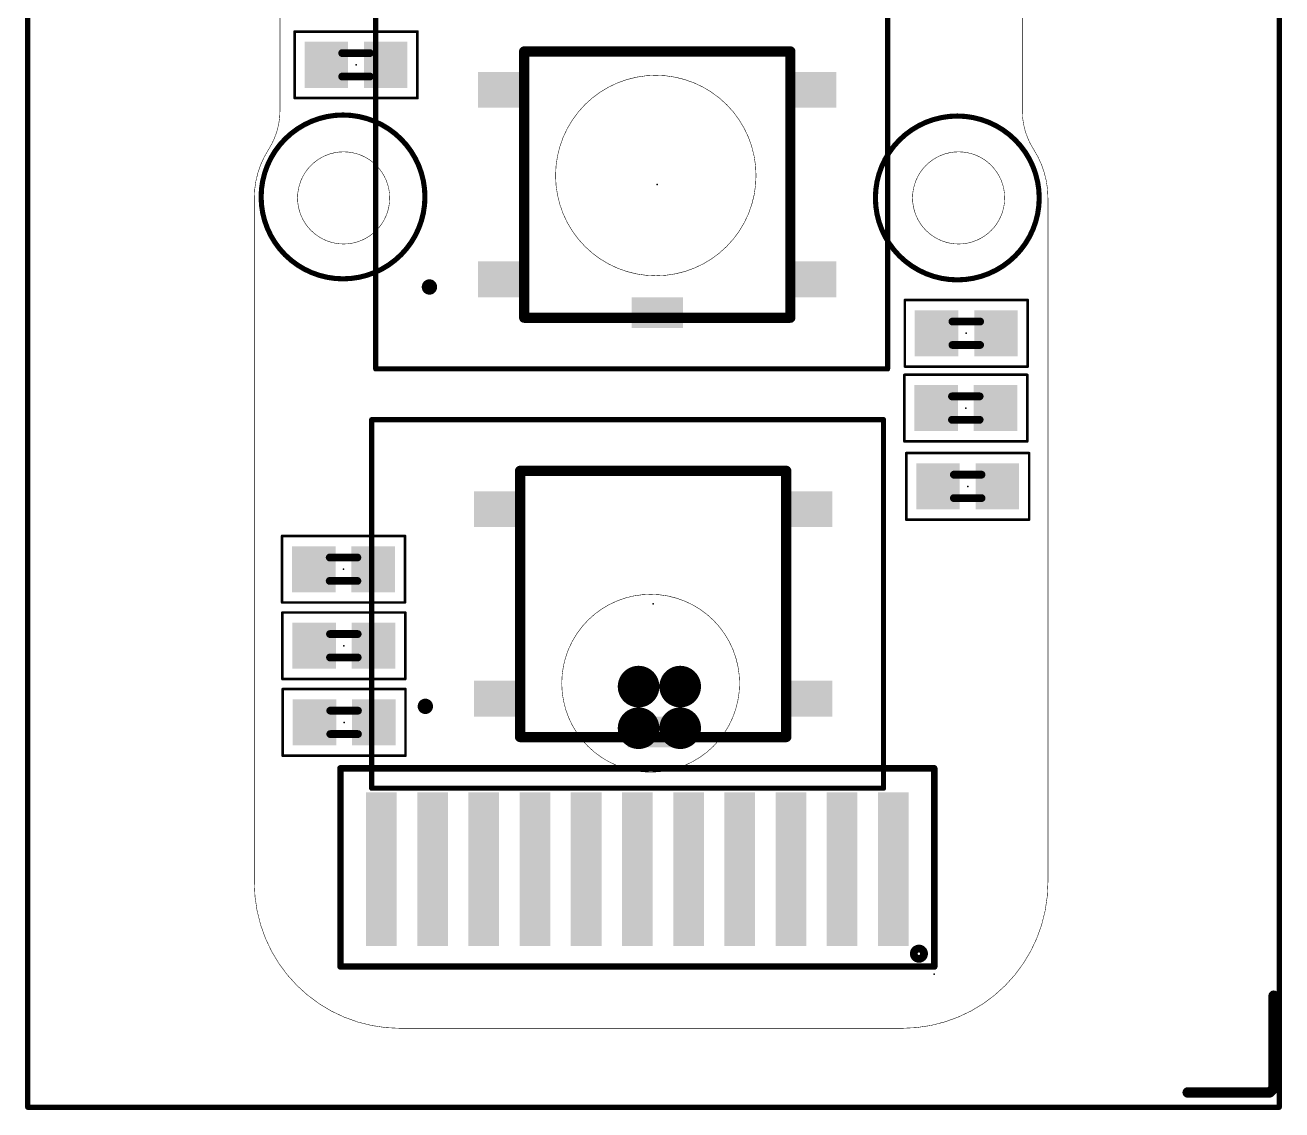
# Model space of a CAD drawing. Extents: x -0.1 to 58.1, y -0.7 to 55.2.
# Drawn here: x -0.08 to 24.47, y -0.72 to 20.46 of the extents above; entities that cross this region are included whole.
import ezdxf

# ---------------------------------------------------------------- set-up
doc = ezdxf.new("R2010")
doc.units = 0
for name, color, linetype in [('16', 132, 'CONTINUOUS'), ('17', 110, 'CONTINUOUS'), ('20', 53, 'CONTINUOUS'), ('22', 6, 'CONTINUOUS'), ('24', 6, 'CONTINUOUS'), ('40', 132, 'CONTINUOUS'), ('52', 253, 'CONTINUOUS')]:
    doc.layers.add(name, color=color, linetype=linetype)

# ---------------------------------------------------------------- blocks, each defined once
blk = doc.blocks.new('RECT')
blk.add_solid([(-0.5, -0.5), (0.5, -0.5), (-0.5, 0.5), (0.5, 0.5)])
blk = doc.blocks.new('ROUNDP')
at = {"const_width": 0.5}
blk.add_lwpolyline([(0, -0.25, 1), (0, 0.25, 1), (0, -0.25)], format="xyb", dxfattribs=at)

msp = doc.modelspace()

# ---------------------------------------------------------------- linework, layer by layer
at = {"layer": '16', "const_width": 0.1}
for points in [[(-0.03, -0.67), (-0.03, 33.71)], [(24.42, 33.56), (24.42, -0.67)], [(24.42, -0.67), (-0.03, -0.67)]]:
    msp.add_lwpolyline(points, dxfattribs=at)
at = {"layer": '16', "const_width": 0.05}
for points in [[(-0.03, -0.645, 1), (-0.03, -0.695)], [(-0.055, -0.67, 1), (-0.005, -0.67)], [(24.395, -0.67, 1), (24.445, -0.67)], [(24.42, -0.695, 1), (24.42, -0.645)]]:
    msp.add_lwpolyline(points, format="xyb", dxfattribs=at)
at = {"layer": '20', "const_width": 0.01}
for points in [[(4.8984, 33.8076), (4.8984, 18.7985)], [(19.3984, 18.7985), (19.3984, 33.8076)], [(4.3968, 17.0908), (4.3968, 3.7224)], [(19.9, 3.7224), (19.9, 17.0908)], [(7.2468, 0.8724), (17.05, 0.8724)]]:
    msp.add_lwpolyline(points, dxfattribs=at)
at = {"layer": '20'}
for points, const_width in [([(4.674, 18.0343, 0.1438), (4.8984, 18.7985)], 0.01), ([(4.9009, 18.7985, 1), (4.8959, 18.7985)], 0.005), ([(4.8959, 18.7985, 1), (4.9009, 18.7985)], 0.005), ([(19.3984, 18.7985, 0.1438), (19.6229, 18.0343)], 0.01), ([(19.4009, 18.7985, 1), (19.3959, 18.7985)], 0.005), ([(19.3959, 18.7985, 1), (19.4009, 18.7985)], 0.005), ([(4.674, 18.0343, 0.1438), (4.3968, 17.0908)], 0.01), ([(4.6719, 18.0357, 1), (4.6761, 18.0329)], 0.005), ([(4.6761, 18.0329, 1), (4.6719, 18.0357)], 0.005), ([(6.1416, 16.1908, 1), (6.1416, 17.9908, 1), (6.1416, 16.1908)], 0.01), ([(18.1553, 16.1908, 1), (18.1553, 17.9908, 1), (18.1553, 16.1908)], 0.01), ([(19.9, 17.0908, 0.1438), (19.6229, 18.0343)], 0.01), ([(19.625, 18.0357, 1), (19.6208, 18.0329)], 0.005), ([(19.6208, 18.0329, 1), (19.625, 18.0357)], 0.005), ([(4.3993, 17.0908, 1), (4.3943, 17.0908)], 0.005), ([(4.3943, 17.0908, 1), (4.3993, 17.0908)], 0.005), ([(19.9025, 17.0908, 1), (19.8975, 17.0908)], 0.005), ([(19.8975, 17.0908, 1), (19.9025, 17.0908)], 0.005), ([(4.3968, 3.7224, 0.4142), (7.2468, 0.8724)], 0.01), ([(4.3993, 3.7224, 1), (4.3943, 3.7224)], 0.005), ([(4.3943, 3.7224, 1), (4.3993, 3.7224)], 0.005), ([(17.05, 0.8724, 0.4142), (19.9, 3.7224)], 0.01), ([(19.9025, 3.7224, 1), (19.8975, 3.7224)], 0.005), ([(19.8975, 3.7224, 1), (19.9025, 3.7224)], 0.005), ([(7.2468, 0.8749, 1), (7.2468, 0.8699)], 0.005), ([(7.2468, 0.8699, 1), (7.2468, 0.8749)], 0.005), ([(17.05, 0.8749, 1), (17.05, 0.8699)], 0.005), ([(17.05, 0.8699, 1), (17.05, 0.8749)], 0.005)]:
    msp.add_lwpolyline(points, format="xyb", dxfattribs=dict(at, const_width=const_width))
at = {"layer": '22'}
for points, const_width in [([(9.6684, 19.9508), (14.8684, 19.9508)], 0.1), ([(14.8684, 19.9508), (9.6684, 19.9508)], 0.1), ([(9.6684, 16.3508), (9.6684, 18.3508)], 0.1), ([(9.6684, 18.3508), (9.6684, 16.3508)], 0.1), ([(14.8684, 16.3508), (14.8684, 18.3508)], 0.1), ([(14.8684, 18.3508), (14.8684, 16.3508)], 0.1), ([(7.7684, 15.3508), (7.8684, 15.3508)], 0.2), ([(9.7684, 14.7508), (14.7684, 14.7508)], 0.1), ([(14.7684, 14.7508), (9.7684, 14.7508)], 0.1), ([(9.5884, 11.7608), (14.7884, 11.7608)], 0.1), ([(14.7884, 11.7608), (9.5884, 11.7608)], 0.1), ([(9.5884, 8.1608), (9.5884, 10.1608)], 0.1), ([(9.5884, 10.1608), (9.5884, 8.1608)], 0.1), ([(14.7884, 8.1608), (14.7884, 10.1608)], 0.1), ([(14.7884, 10.1608), (14.7884, 8.1608)], 0.1), ([(7.6884, 7.1608), (7.7884, 7.1608)], 0.2), ([(9.6884, 6.5608), (14.6884, 6.5608)], 0.1), ([(14.6884, 6.5608), (9.6884, 6.5608)], 0.1), ([(17.68, 5.95), (6.08, 5.95)], 0.127), ([(6.08, 5.95), (6.08, 2.08)], 0.127), ([(17.68, 2.08), (17.68, 5.95)], 0.127), ([(6.08, 2.08), (17.68, 2.08)], 0.127)]:
    msp.add_lwpolyline(points, dxfattribs=dict(at, const_width=const_width))
for points, const_width in [([(9.6684, 19.9758, 1), (9.6684, 19.9258)], 0.05), ([(9.6684, 19.9758, 1), (9.6684, 19.9258)], 0.05), ([(14.8684, 19.9258, 1), (14.8684, 19.9758)], 0.05), ([(14.8684, 19.9258, 1), (14.8684, 19.9758)], 0.05), ([(12.24, 15.5697, 1), (12.24, 19.4855, 1), (12.24, 15.5697)], 0.01), ([(9.6934, 18.3508, 1), (9.6434, 18.3508)], 0.05), ([(9.6934, 18.3508, 1), (9.6434, 18.3508)], 0.05), ([(14.8934, 18.3508, 1), (14.8434, 18.3508)], 0.05), ([(14.8934, 18.3508, 1), (14.8434, 18.3508)], 0.05), ([(9.6434, 16.3508, 1), (9.6934, 16.3508)], 0.05), ([(9.6434, 16.3508, 1), (9.6934, 16.3508)], 0.05), ([(14.8434, 16.3508, 1), (14.8934, 16.3508)], 0.05), ([(14.8434, 16.3508, 1), (14.8934, 16.3508)], 0.05), ([(7.8684, 15.3508, 1), (7.7684, 15.3508)], 0.2), ([(7.7684, 15.3508, 1), (7.8684, 15.3508)], 0.2), ([(7.8184, 15.3508, 1), (7.7184, 15.3508)], 0.1), ([(7.7684, 15.4008, 1), (7.7684, 15.3008)], 0.1), ([(7.7184, 15.3508, 1), (7.8184, 15.3508)], 0.1), ([(7.9184, 15.3508, 1), (7.8184, 15.3508)], 0.1), ([(7.8184, 15.3508, 1), (7.9184, 15.3508)], 0.1), ([(7.8684, 15.3008, 1), (7.8684, 15.4008)], 0.1), ([(9.7684, 14.7758, 1), (9.7684, 14.7258)], 0.05), ([(9.7684, 14.7758, 1), (9.7684, 14.7258)], 0.05), ([(14.7684, 14.7258, 1), (14.7684, 14.7758)], 0.05), ([(14.7684, 14.7258, 1), (14.7684, 14.7758)], 0.05), ([(9.5884, 11.7858, 1), (9.5884, 11.7358)], 0.05), ([(9.5884, 11.7858, 1), (9.5884, 11.7358)], 0.05), ([(14.7884, 11.7358, 1), (14.7884, 11.7858)], 0.05), ([(14.7884, 11.7358, 1), (14.7884, 11.7858)], 0.05), ([(9.6134, 10.1608, 1), (9.5634, 10.1608)], 0.05), ([(9.6134, 10.1608, 1), (9.5634, 10.1608)], 0.05), ([(14.8134, 10.1608, 1), (14.7634, 10.1608)], 0.05), ([(14.8134, 10.1608, 1), (14.7634, 10.1608)], 0.05), ([(12.1395, 5.875, 1), (12.1395, 9.3487, 1), (12.1395, 5.875)], 0.01), ([(9.5634, 8.1608, 1), (9.6134, 8.1608)], 0.05), ([(9.5634, 8.1608, 1), (9.6134, 8.1608)], 0.05), ([(14.7634, 8.1608, 1), (14.8134, 8.1608)], 0.05), ([(14.7634, 8.1608, 1), (14.8134, 8.1608)], 0.05), ([(7.7884, 7.1608, 1), (7.6884, 7.1608)], 0.2), ([(7.6884, 7.1608, 1), (7.7884, 7.1608)], 0.2), ([(7.7384, 7.1608, 1), (7.6384, 7.1608)], 0.1), ([(7.6884, 7.2108, 1), (7.6884, 7.1108)], 0.1), ([(7.6384, 7.1608, 1), (7.7384, 7.1608)], 0.1), ([(7.8384, 7.1608, 1), (7.7384, 7.1608)], 0.1), ([(7.7384, 7.1608, 1), (7.8384, 7.1608)], 0.1), ([(7.7884, 7.1108, 1), (7.7884, 7.2108)], 0.1), ([(9.6884, 6.5858, 1), (9.6884, 6.5358)], 0.05), ([(9.6884, 6.5858, 1), (9.6884, 6.5358)], 0.05), ([(14.6884, 6.5358, 1), (14.6884, 6.5858)], 0.05), ([(14.6884, 6.5358, 1), (14.6884, 6.5858)], 0.05), ([(6.08, 5.9817, 1), (6.08, 5.9183)], 0.0635), ([(6.1117, 5.95, 1), (6.0483, 5.95)], 0.0635), ([(17.7117, 5.95, 1), (17.6483, 5.95)], 0.0635), ([(17.68, 5.9183, 1), (17.68, 5.9817)], 0.0635), ([(17.38, 2.23, 1), (17.38, 2.43, 1), (17.38, 2.23)], 0.1524), ([(6.08, 2.1118, 1), (6.08, 2.0482)], 0.0635), ([(6.0483, 2.08, 1), (6.1117, 2.08)], 0.0635), ([(17.6483, 2.08, 1), (17.7117, 2.08)], 0.0635), ([(17.68, 2.0482, 1), (17.68, 2.1118)], 0.0635)]:
    msp.add_lwpolyline(points, format="xyb", dxfattribs=dict(at, const_width=const_width))
at = {"layer": '24'}
for p in [(6.384, 19.69), (12.2684, 17.3508), (18.305, 14.447), (18.296, 12.986), (18.333, 11.457), (6.14, 9.839), (12.1884, 9.1608), (6.146, 8.344), (6.151, 6.848), (17.68, 1.93)]:
    msp.add_point(p, dxfattribs=at)
at = {"layer": '40', "const_width": 0.0508}
for points in [[(7.584, 20.34), (5.184, 20.34)], [(5.184, 20.34), (5.184, 19.04)], [(7.584, 19.04), (7.584, 20.34)], [(5.184, 19.04), (7.584, 19.04)], [(19.505, 15.097), (17.105, 15.097)], [(17.105, 15.097), (17.105, 13.797)], [(19.505, 13.797), (19.505, 15.097)], [(17.105, 13.797), (19.505, 13.797)], [(19.496, 13.636), (17.096, 13.636)], [(17.096, 13.636), (17.096, 12.336)], [(19.496, 12.336), (19.496, 13.636)], [(17.096, 12.336), (19.496, 12.336)], [(19.533, 12.107), (17.133, 12.107)], [(17.133, 12.107), (17.133, 10.807)], [(19.533, 10.807), (19.533, 12.107)], [(17.133, 10.807), (19.533, 10.807)], [(7.34, 10.489), (4.94, 10.489)], [(4.94, 10.489), (4.94, 9.189)], [(7.34, 9.189), (7.34, 10.489)], [(4.94, 9.189), (7.34, 9.189)], [(7.346, 8.994), (4.946, 8.994)], [(4.946, 8.994), (4.946, 7.694)], [(7.346, 7.694), (7.346, 8.994)], [(4.946, 7.694), (7.346, 7.694)], [(7.351, 7.498), (4.951, 7.498)], [(4.951, 7.498), (4.951, 6.198)], [(7.351, 6.198), (7.351, 7.498)], [(4.951, 6.198), (7.351, 6.198)]]:
    msp.add_lwpolyline(points, dxfattribs=at)
at = {"layer": '40', "const_width": 0.0254}
for points in [[(5.184, 20.3527, 1), (5.184, 20.3273)], [(5.1967, 20.34, 1), (5.1713, 20.34)], [(7.5967, 20.34, 1), (7.5713, 20.34)], [(7.584, 20.3273, 1), (7.584, 20.3527)], [(5.184, 19.0527, 1), (5.184, 19.0273)], [(5.1713, 19.04, 1), (5.1967, 19.04)], [(7.5713, 19.04, 1), (7.5967, 19.04)], [(7.584, 19.0273, 1), (7.584, 19.0527)], [(17.105, 15.1097, 1), (17.105, 15.0843)], [(17.1177, 15.097, 1), (17.0923, 15.097)], [(19.5177, 15.097, 1), (19.4923, 15.097)], [(19.505, 15.0843, 1), (19.505, 15.1097)], [(17.105, 13.8097, 1), (17.105, 13.7843)], [(17.0923, 13.797, 1), (17.1177, 13.797)], [(19.4923, 13.797, 1), (19.5177, 13.797)], [(19.505, 13.7843, 1), (19.505, 13.8097)], [(17.096, 13.6487, 1), (17.096, 13.6233)], [(17.1087, 13.636, 1), (17.0833, 13.636)], [(19.5087, 13.636, 1), (19.4833, 13.636)], [(19.496, 13.6233, 1), (19.496, 13.6487)], [(17.096, 12.3487, 1), (17.096, 12.3233)], [(17.0833, 12.336, 1), (17.1087, 12.336)], [(19.4833, 12.336, 1), (19.5087, 12.336)], [(19.496, 12.3233, 1), (19.496, 12.3487)], [(17.133, 12.1197, 1), (17.133, 12.0943)], [(17.1457, 12.107, 1), (17.1203, 12.107)], [(19.5457, 12.107, 1), (19.5203, 12.107)], [(19.533, 12.0943, 1), (19.533, 12.1197)], [(17.133, 10.8197, 1), (17.133, 10.7943)], [(17.1203, 10.807, 1), (17.1457, 10.807)], [(19.5203, 10.807, 1), (19.5457, 10.807)], [(19.533, 10.7943, 1), (19.533, 10.8197)], [(4.94, 10.5017, 1), (4.94, 10.4763)], [(4.9527, 10.489, 1), (4.9273, 10.489)], [(7.3527, 10.489, 1), (7.3273, 10.489)], [(7.34, 10.4763, 1), (7.34, 10.5017)], [(4.94, 9.2017, 1), (4.94, 9.1763)], [(4.9273, 9.189, 1), (4.9527, 9.189)], [(7.3273, 9.189, 1), (7.3527, 9.189)], [(7.34, 9.1763, 1), (7.34, 9.2017)], [(4.946, 9.0067, 1), (4.946, 8.9813)], [(4.9587, 8.994, 1), (4.9333, 8.994)], [(7.3587, 8.994, 1), (7.3333, 8.994)], [(7.346, 8.9813, 1), (7.346, 9.0067)], [(4.946, 7.7067, 1), (4.946, 7.6813)], [(4.9333, 7.694, 1), (4.9587, 7.694)], [(7.3333, 7.694, 1), (7.3587, 7.694)], [(7.346, 7.6813, 1), (7.346, 7.7067)], [(4.951, 7.5107, 1), (4.951, 7.4853)], [(4.9637, 7.498, 1), (4.9383, 7.498)], [(7.3637, 7.498, 1), (7.3383, 7.498)], [(7.351, 7.4853, 1), (7.351, 7.5107)], [(4.951, 6.2107, 1), (4.951, 6.1853)], [(4.9383, 6.198, 1), (4.9637, 6.198)], [(7.3383, 6.198, 1), (7.3637, 6.198)], [(7.351, 6.1853, 1), (7.351, 6.2107)]]:
    msp.add_lwpolyline(points, format="xyb", dxfattribs=at)
at = {"layer": '52'}
for points, const_width in [([(6.7684, 20.9508), (6.7684, 13.7508)], 0.1), ([(16.7684, 13.7508), (16.7684, 20.9508)], 0.1), ([(6.6544, 19.9186), (6.1136, 19.9186)], 0.1524), ([(9.6684, 19.9508), (14.8684, 19.9508)], 0.2), ([(9.6684, 14.7508), (9.6684, 19.9508)], 0.2), ([(14.8684, 19.9508), (14.8684, 14.7508)], 0.2), ([(6.1136, 19.4614), (6.6544, 19.4614)], 0.1524), ([(14.8684, 14.7508), (9.6684, 14.7508)], 0.2), ([(18.5754, 14.6756), (18.0346, 14.6756)], 0.1524), ([(18.0346, 14.2184), (18.5754, 14.2184)], 0.1524), ([(6.7684, 13.7508), (16.7684, 13.7508)], 0.1), ([(18.5664, 13.2146), (18.0256, 13.2146)], 0.1524), ([(16.6884, 12.7608), (6.6884, 12.7608)], 0.1), ([(6.6884, 12.7608), (6.6884, 5.5608)], 0.1), ([(16.6884, 5.5608), (16.6884, 12.7608)], 0.1), ([(18.0256, 12.7574), (18.5664, 12.7574)], 0.1524), ([(9.5884, 11.7608), (14.7884, 11.7608)], 0.2), ([(9.5884, 6.5608), (9.5884, 11.7608)], 0.2), ([(14.7884, 11.7608), (14.7884, 6.5608)], 0.2), ([(18.6034, 11.6856), (18.0626, 11.6856)], 0.1524), ([(18.0626, 11.2284), (18.6034, 11.2284)], 0.1524), ([(6.4104, 10.0676), (5.8696, 10.0676)], 0.1524), ([(5.8696, 9.6104), (6.4104, 9.6104)], 0.1524), ([(6.4164, 8.5726), (5.8756, 8.5726)], 0.1524), ([(5.8756, 8.1154), (6.4164, 8.1154)], 0.1524), ([(6.4214, 7.0766), (5.8806, 7.0766)], 0.1524), ([(5.8806, 6.6194), (6.4214, 6.6194)], 0.1524), ([(14.7884, 6.5608), (9.5884, 6.5608)], 0.2), ([(6.6884, 5.5608), (16.6884, 5.5608)], 0.1), ([(24.31, -0.3), (24.31, 1.51)], 0.2032), ([(24.23, -0.38), (24.31, -0.3)], 0.2032), ([(22.63, -0.38), (24.23, -0.38)], 0.2032)]:
    msp.add_lwpolyline(points, dxfattribs=dict(at, const_width=const_width))
for points, const_width in [([(6.1136, 19.9567, 1), (6.1136, 19.8805)], 0.0762), ([(6.6544, 19.8805, 1), (6.6544, 19.9567)], 0.0762), ([(9.6684, 20.0008, 1), (9.6684, 19.9008)], 0.1), ([(9.7184, 19.9508, 1), (9.6184, 19.9508)], 0.1), ([(14.9184, 19.9508, 1), (14.8184, 19.9508)], 0.1), ([(14.8684, 19.9008, 1), (14.8684, 20.0008)], 0.1), ([(6.1136, 19.4995, 1), (6.1136, 19.4233)], 0.0762), ([(6.6544, 19.4233, 1), (6.6544, 19.4995)], 0.0762), ([(6.13, 15.51, 1), (6.13, 18.71, 1), (6.13, 15.51)], 0.1), ([(18.13, 15.49, 1), (18.13, 18.69, 1), (18.13, 15.49)], 0.1), ([(9.6684, 14.8008, 1), (9.6684, 14.7008)], 0.1), ([(9.6184, 14.7508, 1), (9.7184, 14.7508)], 0.1), ([(14.8184, 14.7508, 1), (14.9184, 14.7508)], 0.1), ([(14.8684, 14.7008, 1), (14.8684, 14.8008)], 0.1), ([(18.0346, 14.7137, 1), (18.0346, 14.6375)], 0.0762), ([(18.5754, 14.6375, 1), (18.5754, 14.7137)], 0.0762), ([(18.0346, 14.2565, 1), (18.0346, 14.1803)], 0.0762), ([(18.5754, 14.1803, 1), (18.5754, 14.2565)], 0.0762), ([(6.7684, 13.7758, 1), (6.7684, 13.7258)], 0.05), ([(6.7434, 13.7508, 1), (6.7934, 13.7508)], 0.05), ([(16.7434, 13.7508, 1), (16.7934, 13.7508)], 0.05), ([(16.7684, 13.7258, 1), (16.7684, 13.7758)], 0.05), ([(18.0256, 13.2527, 1), (18.0256, 13.1765)], 0.0762), ([(18.5664, 13.1765, 1), (18.5664, 13.2527)], 0.0762), ([(6.6884, 12.7858, 1), (6.6884, 12.7358)], 0.05), ([(6.7134, 12.7608, 1), (6.6634, 12.7608)], 0.05), ([(16.7134, 12.7608, 1), (16.6634, 12.7608)], 0.05), ([(16.6884, 12.7358, 1), (16.6884, 12.7858)], 0.05), ([(18.0256, 12.7955, 1), (18.0256, 12.7193)], 0.0762), ([(18.5664, 12.7193, 1), (18.5664, 12.7955)], 0.0762), ([(9.5884, 11.8108, 1), (9.5884, 11.7108)], 0.1), ([(9.6384, 11.7608, 1), (9.5384, 11.7608)], 0.1), ([(14.8384, 11.7608, 1), (14.7384, 11.7608)], 0.1), ([(14.7884, 11.7108, 1), (14.7884, 11.8108)], 0.1), ([(18.0626, 11.7237, 1), (18.0626, 11.6475)], 0.0762), ([(18.6034, 11.6475, 1), (18.6034, 11.7237)], 0.0762), ([(18.0626, 11.2665, 1), (18.0626, 11.1903)], 0.0762), ([(18.6034, 11.1903, 1), (18.6034, 11.2665)], 0.0762), ([(5.8696, 10.1057, 1), (5.8696, 10.0295)], 0.0762), ([(6.4104, 10.0295, 1), (6.4104, 10.1057)], 0.0762), ([(5.8696, 9.6485, 1), (5.8696, 9.5723)], 0.0762), ([(6.4104, 9.5723, 1), (6.4104, 9.6485)], 0.0762), ([(5.8756, 8.6107, 1), (5.8756, 8.5345)], 0.0762), ([(6.4164, 8.5345, 1), (6.4164, 8.6107)], 0.0762), ([(5.8756, 8.1535, 1), (5.8756, 8.0773)], 0.0762), ([(6.4164, 8.0773, 1), (6.4164, 8.1535)], 0.0762), ([(5.8806, 7.1147, 1), (5.8806, 7.0385)], 0.0762), ([(6.4214, 7.0385, 1), (6.4214, 7.1147)], 0.0762), ([(5.8806, 6.6575, 1), (5.8806, 6.5813)], 0.0762), ([(6.4214, 6.5813, 1), (6.4214, 6.6575)], 0.0762), ([(9.5884, 6.6108, 1), (9.5884, 6.5108)], 0.1), ([(14.7884, 6.5108, 1), (14.7884, 6.6108)], 0.1), ([(9.5384, 6.5608, 1), (9.6384, 6.5608)], 0.1), ([(14.7384, 6.5608, 1), (14.8384, 6.5608)], 0.1), ([(6.6884, 5.5858, 1), (6.6884, 5.5358)], 0.05), ([(6.6634, 5.5608, 1), (6.7134, 5.5608)], 0.05), ([(16.6634, 5.5608, 1), (16.7134, 5.5608)], 0.05), ([(16.6884, 5.5358, 1), (16.6884, 5.5858)], 0.05), ([(24.3608, 1.51, 1), (24.2592, 1.51)], 0.1016), ([(24.3459, -0.3359, 1), (24.2741, -0.2641)], 0.1016), ([(22.63, -0.3292, 1), (22.63, -0.4308)], 0.1016), ([(24.1941, -0.3441, 1), (24.2659, -0.4159)], 0.1016), ([(24.23, -0.4308, 1), (24.23, -0.3292)], 0.1016), ([(24.2592, -0.3, 1), (24.3608, -0.3)], 0.1016)]:
    msp.add_lwpolyline(points, format="xyb", dxfattribs=dict(at, const_width=const_width))

# ---------------------------------------------------------------- block references
at = {"layer": '16', "xscale": 0.85, "yscale": 0.9}
for p in [(5.804, 19.69), (6.964, 19.69), (17.716, 12.986), (18.876, 12.986), (5.56, 9.839), (6.72, 9.839)]:
    msp.add_blockref('RECT', p, dxfattribs=at)
at = {"layer": '16'}
for p, yscale in [((9.2684, 19.2008), 0.7), ((15.2684, 19.2008), 0.7), ((9.2684, 15.5008), 0.7), ((15.2684, 15.5008), 0.7), ((12.2684, 14.8508), 0.6), ((9.1884, 11.0108), 0.7), ((15.1884, 11.0108), 0.7), ((9.1884, 7.3108), 0.7), ((15.1884, 7.3108), 0.7), ((12.1884, 6.6608), 0.6)]:
    msp.add_blockref('RECT', p, dxfattribs=dict(at, yscale=yscale))
at = {"layer": '16', "rotation": 180}
for p, xscale, yscale in [((17.725, 14.447), 0.85, 0.9), ((18.885, 14.447), 0.85, 0.9), ((17.753, 11.457), 0.85, 0.9), ((18.913, 11.457), 0.85, 0.9), ((5.566, 8.344), 0.85, 0.9), ((6.726, 8.344), 0.85, 0.9), ((5.571, 6.848), 0.85, 0.9), ((6.731, 6.848), 0.85, 0.9), ((6.88, 3.98), 0.6, 3), ((7.88, 3.98), 0.6, 3), ((8.88, 3.98), 0.6, 3), ((9.88, 3.98), 0.6, 3), ((10.88, 3.98), 0.6, 3), ((11.88, 3.98), 0.6, 3), ((12.88, 3.98), 0.6, 3), ((13.88, 3.98), 0.6, 3), ((14.88, 3.98), 0.6, 3), ((15.88, 3.98), 0.6, 3), ((16.88, 3.98), 0.6, 3)]:
    msp.add_blockref('RECT', p, dxfattribs=dict(at, xscale=xscale, yscale=yscale))
at = {"layer": '17', "xscale": 0.8128, "yscale": 0.8128, "rotation": 180}
for p in [(11.9036, 7.5464), (12.7164, 7.5464), (11.9036, 6.7336), (12.7164, 6.7336)]:
    msp.add_blockref('ROUNDP', p, dxfattribs=at)
at = {"layer": '52', "xscale": 0.3, "yscale": 0.6096}
for p in [(5.98, 19.69), (6.7928, 19.69), (17.892, 12.986), (18.7048, 12.986), (5.736, 9.839), (6.5488, 9.839)]:
    msp.add_blockref('RECT', p, dxfattribs=at)
at = {"layer": '52', "xscale": 0.3, "yscale": 0.6096, "rotation": 180}
for p in [(17.8962, 14.447), (18.709, 14.447), (17.9242, 11.457), (18.737, 11.457), (5.7372, 8.344), (6.55, 8.344), (5.7422, 6.848), (6.555, 6.848)]:
    msp.add_blockref('RECT', p, dxfattribs=at)

doc.saveas('drawing.dxf')
